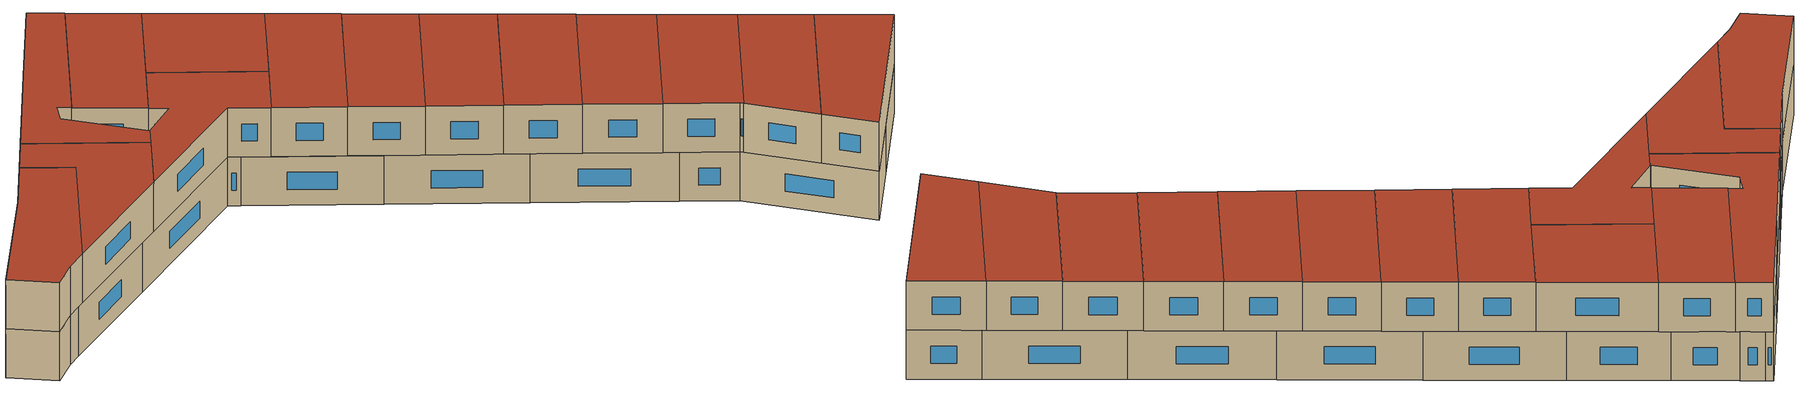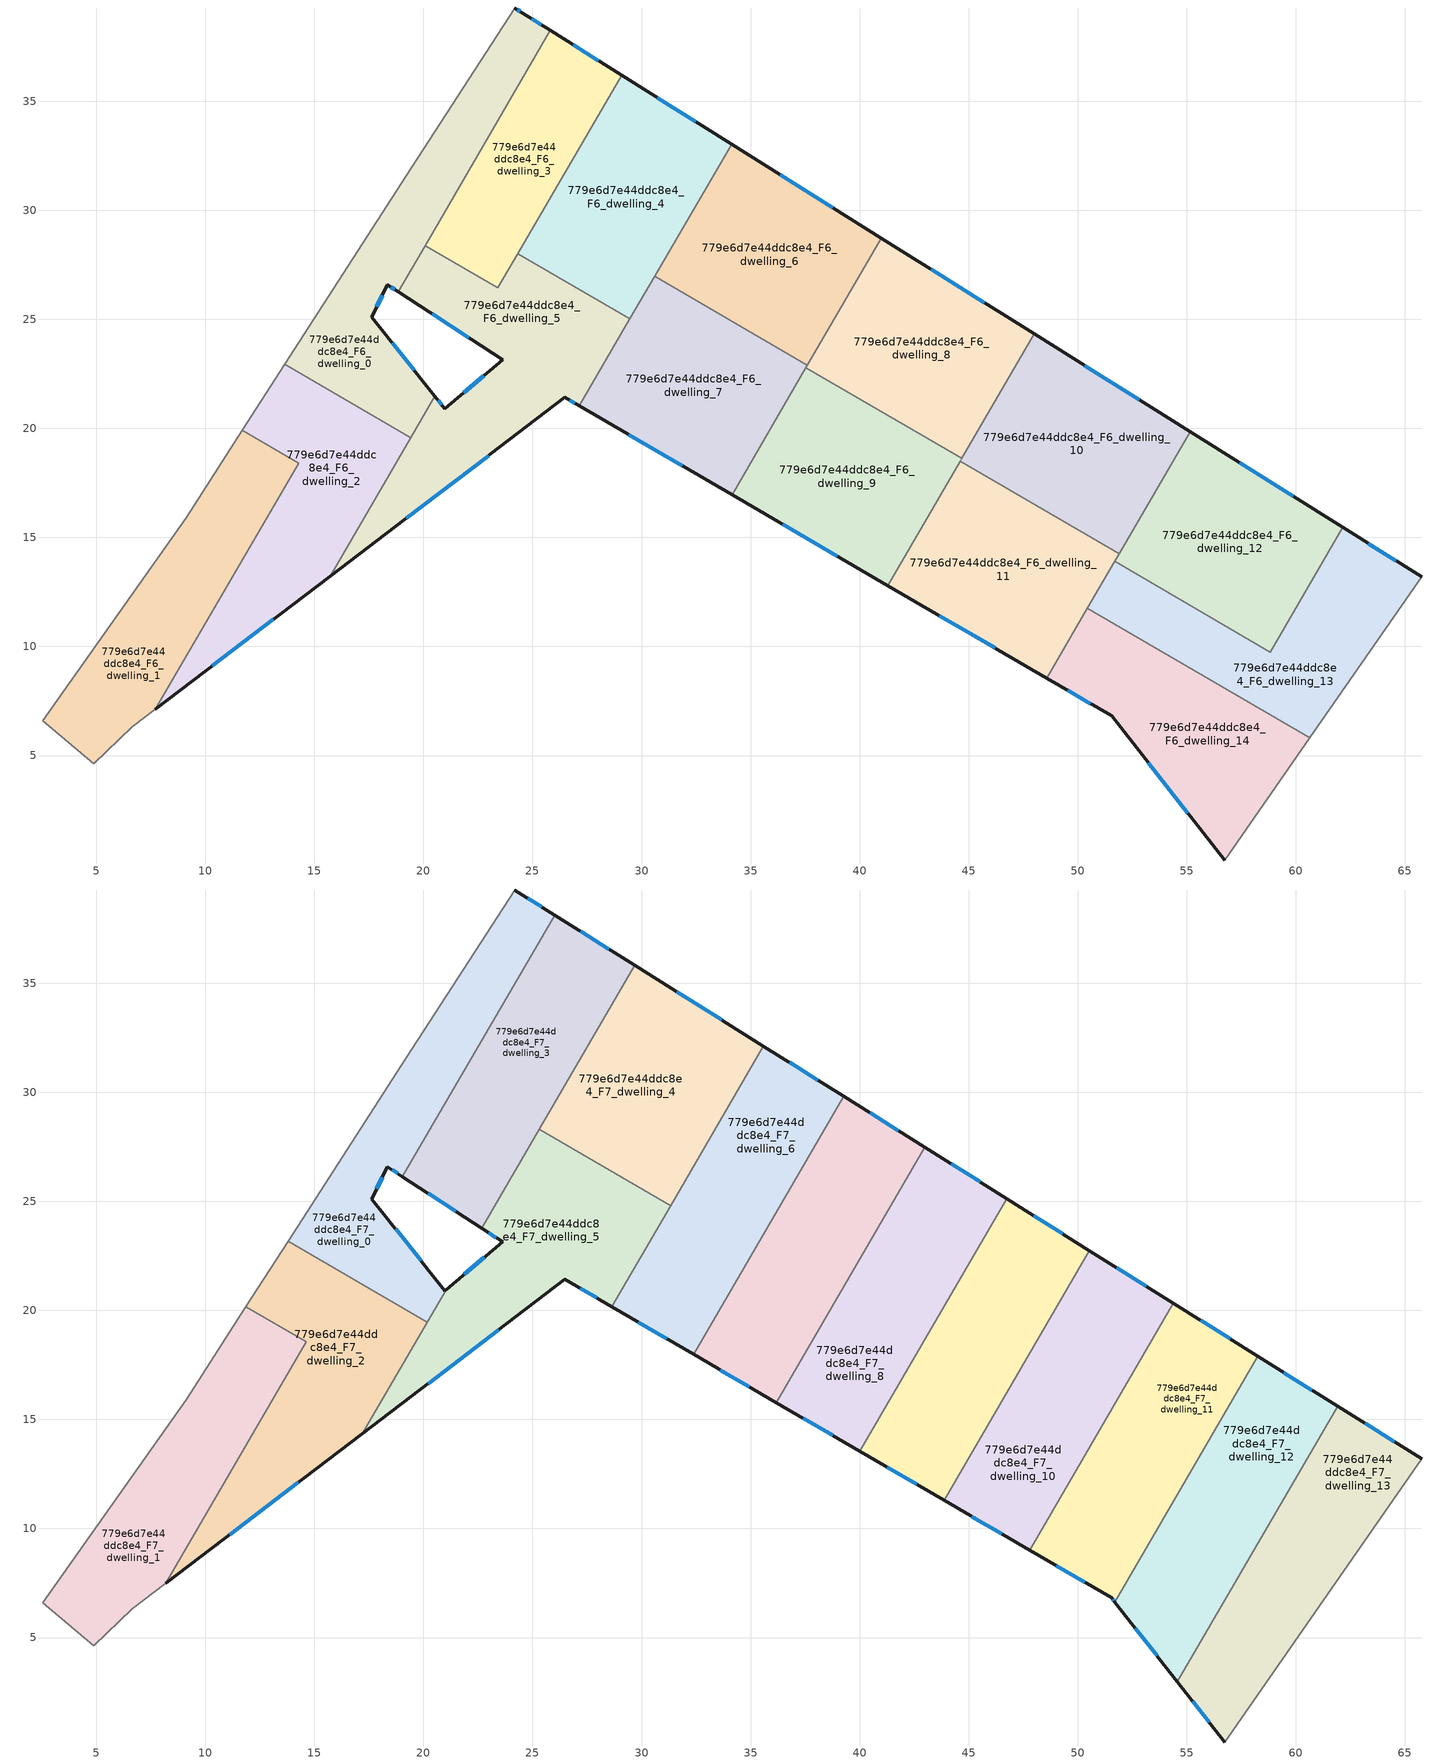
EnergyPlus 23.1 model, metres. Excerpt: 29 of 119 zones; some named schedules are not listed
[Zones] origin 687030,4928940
779e6d7e44ddc8e4_F6_dwelling_0
 floor to 779e6d7e44ddc8e4_F5_dwelling_0 (EU_floor_Construction): 25.82,38.25 18.84,26.27 18.35,26.59 17.63,25.1 20.53,21.48 19.42,19.57 13.64,22.93 19.21,31.59 24.18,39.28 24.56,39.04 z18
 wall outside (EU_wall_Construction): 25.82,38.25 24.56,39.04 24.18,39.28 / 20.53,21.48 17.63,25.1 18.35,26.59 18.84,26.27 z18:21
 wall to 779e6d7e44ddc8e4_F6_dwelling_2 (EU_wall_Construction): 13.64,22.93 19.42,19.57 z18:21
 wall adiabatic (EU_wall_Construction): 24.18,39.28 19.21,31.59 13.64,22.93 z18:21
 wall to 779e6d7e44ddc8e4_F6_dwelling_3 (EU_wall_Construction): 20.07,28.38 25.82,38.25 z18:21
 wall to 779e6d7e44ddc8e4_F6_dwelling_5 (EU_wall_Construction): 19.42,19.57 20.53,21.48 / 18.84,26.27 20.07,28.38 z18:21
 window (EU_Window_Construction): 24.43,39.12 24.3,39.2 / 25.41,38.51 24.97,38.78 / 18.51,26.48 18.68,26.37 / 17.86,25.58 18.11,26.1 / 19.58,22.66 18.57,23.92 z18.98:20.02
779e6d7e44ddc8e4_F6_dwelling_1
 floor to 779e6d7e44ddc8e4_F5_dwelling_1 (EU_floor_Construction): 14.27,18.41 7.7,7.12 6.64,6.31 4.89,4.62 2.55,6.59 9.12,15.9 11.7,19.91 z18
 wall adiabatic (EU_wall_Construction): 11.7,19.91 9.12,15.9 2.55,6.59 4.89,4.62 6.64,6.31 7.7,7.12 z18:21
 wall to 779e6d7e44ddc8e4_F6_dwelling_2 (EU_wall_Construction): 7.7,7.12 14.27,18.41 11.7,19.91 z18:21
779e6d7e44ddc8e4_F6_dwelling_10
 floor to 779e6d7e44ddc8e4_F5_dwelling_10 (EU_floor_Construction): 55.16,19.85 51.91,14.26 44.61,18.5 48.01,24.33 z18
 wall outside (EU_wall_Construction): 55.16,19.85 48.01,24.33 z18:21
 wall to 779e6d7e44ddc8e4_F6_dwelling_11 (EU_wall_Construction): 44.61,18.5 51.91,14.26 z18:21
 wall to 779e6d7e44ddc8e4_F6_dwelling_12 (EU_wall_Construction): 51.91,14.26 55.16,19.85 z18:21
 wall to 779e6d7e44ddc8e4_F6_dwelling_8 (EU_wall_Construction): 48.01,24.33 44.68,18.62 z18:21
 wall to 779e6d7e44ddc8e4_F6_dwelling_9 (EU_wall_Construction): 44.68,18.62 44.61,18.5 z18:21
 window (EU_Window_Construction): 52.83,21.31 50.33,22.88 z18.98:20.02
 ceiling adiabatic (EU_roof_Construction): 51.91,14.26 55.16,19.85 54.38,20.33 51.12,14.72 z21
779e6d7e44ddc8e4_F6_dwelling_11
 floor to 779e6d7e44ddc8e4_F5_dwelling_11 (EU_floor_Construction): 51.91,14.26 48.58,8.55 41.29,12.8 44.61,18.5 z18
 wall outside (EU_wall_Construction): 41.29,12.8 48.58,8.55 z18:21
 wall to 779e6d7e44ddc8e4_F6_dwelling_9 (EU_wall_Construction): 44.61,18.5 41.29,12.8 z18:21
 wall to 779e6d7e44ddc8e4_F6_dwelling_14 (EU_wall_Construction): 48.58,8.55 50.45,11.76 z18:21
 wall to 779e6d7e44ddc8e4_F6_dwelling_13 (EU_wall_Construction): 50.45,11.76 51.69,13.9 z18:21
 wall to 779e6d7e44ddc8e4_F6_dwelling_12 (EU_wall_Construction): 51.69,13.9 51.91,14.26 z18:21
 window (EU_Window_Construction): 43.66,11.42 46.21,9.93 z18.98:20.02
 ceiling adiabatic (EU_roof_Construction): 48.58,8.55 51.91,14.26 51.12,14.72 47.79,9.01 z21
779e6d7e44ddc8e4_F6_dwelling_12
 floor to 779e6d7e44ddc8e4_F5_dwelling_12 (EU_floor_Construction): 62.16,15.46 58.83,9.75 51.69,13.9 55.16,19.85 z18
 wall outside (EU_wall_Construction): 62.16,15.46 55.16,19.85 z18:21
 wall to 779e6d7e44ddc8e4_F6_dwelling_13 (EU_wall_Construction): 51.69,13.9 58.83,9.75 62.16,15.46 z18:21
 window (EU_Window_Construction): 59.88,16.89 57.43,18.42 z18.98:20.02
 ceiling adiabatic (EU_roof_Construction): 58.6,9.88 61.93,15.6 58.27,17.9 54.87,12.05 z21
779e6d7e44ddc8e4_F6_dwelling_13
 floor to 779e6d7e44ddc8e4_F5_dwelling_13 (EU_floor_Construction): 65.78,13.19 60.65,5.82 50.45,11.76 51.69,13.9 58.83,9.75 62.16,15.46 z18
 wall outside (EU_wall_Construction): 65.78,13.19 62.16,15.46 z18:21
 wall adiabatic (EU_wall_Construction): 60.65,5.82 65.78,13.19 z18:21
 wall to 779e6d7e44ddc8e4_F6_dwelling_14 (EU_wall_Construction): 50.45,11.76 60.65,5.82 z18:21
 window (EU_Window_Construction): 64.6,13.93 63.33,14.72 z18.98:20.02
779e6d7e44ddc8e4_F6_dwelling_14
 floor to 779e6d7e44ddc8e4_F5_dwelling_14 (EU_floor_Construction): 60.65,5.82 56.74,0.21 51.56,6.82 48.58,8.55 50.45,11.76 z18
 wall outside (EU_wall_Construction): 48.58,8.55 51.56,6.82 56.74,0.21 z18:21
 wall adiabatic (EU_wall_Construction): 56.74,0.21 60.65,5.82 z18:21
 window (EU_Window_Construction): 53.24,4.67 55.05,2.36 / 49.55,7.99 50.59,7.38 z18.98:20.02
779e6d7e44ddc8e4_F6_dwelling_2
 floor to 779e6d7e44ddc8e4_F5_dwelling_2 (EU_floor_Construction): 19.42,19.57 15.72,13.23 7.7,7.12 14.27,18.41 11.7,19.91 13.64,22.93 z18
 wall outside (EU_wall_Construction): 7.7,7.12 15.72,13.23 z18:21
 wall adiabatic (EU_wall_Construction): 13.64,22.93 11.7,19.91 z18:21
 wall to 779e6d7e44ddc8e4_F6_dwelling_5 (EU_wall_Construction): 15.72,13.23 19.42,19.57 z18:21
 window (EU_Window_Construction): 10.31,9.11 13.11,11.24 z18.98:20.02
779e6d7e44ddc8e4_F6_dwelling_3
 floor to 779e6d7e44ddc8e4_F5_dwelling_3 (EU_floor_Construction): 29.09,36.2 24.33,28.02 23.41,26.44 20.07,28.38 25.82,38.25 z18
 wall outside (EU_wall_Construction): 29.09,36.2 25.82,38.25 z18:21
 wall to 779e6d7e44ddc8e4_F6_dwelling_4 (EU_wall_Construction): 24.33,28.02 29.09,36.2 z18:21
 wall to 779e6d7e44ddc8e4_F6_dwelling_5 (EU_wall_Construction): 20.07,28.38 23.41,26.44 24.33,28.02 z18:21
 window (EU_Window_Construction): 28.03,36.87 26.88,37.58 z18.98:20.02
779e6d7e44ddc8e4_F6_dwelling_4
 floor to 779e6d7e44ddc8e4_F5_dwelling_4 (EU_floor_Construction): 34.13,33.04 29.47,25.03 24.33,28.02 29.09,36.2 z18
 wall outside (EU_wall_Construction): 34.13,33.04 29.09,36.2 z18:21
 wall to 779e6d7e44ddc8e4_F6_dwelling_5 (EU_wall_Construction): 24.33,28.02 29.47,25.03 z18:21
 wall to 779e6d7e44ddc8e4_F6_dwelling_6 (EU_wall_Construction): 30.61,26.98 34.13,33.04 z18:21
 wall to 779e6d7e44ddc8e4_F6_dwelling_7 (EU_wall_Construction): 29.47,25.03 30.61,26.98 z18:21
 window (EU_Window_Construction): 32.49,34.06 30.73,35.17 z18.98:20.02
 ceiling adiabatic (EU_roof_Construction): 29.47,25.03 34.13,33.04 29.69,35.82 24.94,27.66 z21
779e6d7e44ddc8e4_F6_dwelling_5
 floor to 779e6d7e44ddc8e4_F5_dwelling_5 (EU_floor_Construction): 29.47,25.03 27.15,21.03 26.49,21.42 15.72,13.23 20.53,21.48 20.99,20.91 23.64,23.14 18.84,26.27 20.07,28.38 23.41,26.44 24.33,28.02 z18
 wall outside (EU_wall_Construction): 15.72,13.23 26.49,21.42 27.15,21.03 / 18.84,26.27 23.64,23.14 20.99,20.91 20.53,21.48 z18:21
 wall to 779e6d7e44ddc8e4_F6_dwelling_7 (EU_wall_Construction): 27.15,21.03 29.47,25.03 z18:21
 window (EU_Window_Construction): 26.7,21.29 26.93,21.16 / 19.22,15.89 22.99,18.75 / 20.84,21.1 20.68,21.3 / 22.78,22.41 21.85,21.63 / 20.4,25.25 22.08,24.16 z18.98:20.02
779e6d7e44ddc8e4_F6_dwelling_6
 floor to 779e6d7e44ddc8e4_F5_dwelling_6 (EU_floor_Construction): 41,28.73 37.61,22.9 30.61,26.98 34.13,33.04 z18
 wall outside (EU_wall_Construction): 41,28.73 34.13,33.04 z18:21
 wall to 779e6d7e44ddc8e4_F6_dwelling_7 (EU_wall_Construction): 30.61,26.98 37.61,22.9 z18:21
 wall to 779e6d7e44ddc8e4_F6_dwelling_8 (EU_wall_Construction): 37.61,22.9 41,28.73 z18:21
 window (EU_Window_Construction): 38.77,30.13 36.37,31.63 z18.98:20.02
779e6d7e44ddc8e4_F6_dwelling_7
 floor to 779e6d7e44ddc8e4_F5_dwelling_7 (EU_floor_Construction): 37.61,22.9 34.15,16.96 27.15,21.03 30.61,26.98 z18
 wall outside (EU_wall_Construction): 27.15,21.03 34.15,16.96 z18:21
 wall to 779e6d7e44ddc8e4_F6_dwelling_9 (EU_wall_Construction): 34.15,16.96 37.54,22.78 z18:21
 wall to 779e6d7e44ddc8e4_F6_dwelling_8 (EU_wall_Construction): 37.54,22.78 37.61,22.9 z18:21
 window (EU_Window_Construction): 29.43,19.71 31.87,18.28 z18.98:20.02
 ceiling adiabatic (EU_roof_Construction): 28.64,20.17 32.1,26.11 30.61,26.98 27.15,21.03 z21
779e6d7e44ddc8e4_F6_dwelling_8
 floor to 779e6d7e44ddc8e4_F5_dwelling_8 (EU_floor_Construction): 48.01,24.33 44.68,18.62 37.54,22.78 41,28.73 z18
 wall outside (EU_wall_Construction): 48.01,24.33 41,28.73 z18:21
 wall to 779e6d7e44ddc8e4_F6_dwelling_9 (EU_wall_Construction): 37.54,22.78 44.68,18.62 z18:21
 window (EU_Window_Construction): 45.73,25.76 43.28,27.3 z18.98:20.02
779e6d7e44ddc8e4_F6_dwelling_9
 floor to 779e6d7e44ddc8e4_F5_dwelling_9 (EU_floor_Construction): 44.68,18.62 41.29,12.8 34.15,16.96 37.54,22.78 z18
 wall outside (EU_wall_Construction): 34.15,16.96 41.29,12.8 z18:21
 window (EU_Window_Construction): 36.47,15.6 38.97,14.15 z18.98:20.02
779e6d7e44ddc8e4_F7_dwelling_0
 floor to 779e6d7e44ddc8e4_F6_dwelling_0 (EU_floor_Construction): 25.82,38.25 18.84,26.27 18.35,26.59 17.63,25.1 20.53,21.48 19.56,19.81 13.79,23.17 19.21,31.59 24.18,39.28 z21
 floor to 779e6d7e44ddc8e4_F6_dwelling_5 (EU_floor_Construction): 20.53,21.48 20.99,20.91 21.04,20.95 20.17,19.46 19.56,19.81 z21; 20.28,28.26 19.04,26.14 18.84,26.27 20.07,28.38 z21
 floor to 779e6d7e44ddc8e4_F6_dwelling_3 (EU_floor_Construction): 26.02,38.13 20.28,28.26 20.07,28.38 25.82,38.25 z21
 wall outside (EU_wall_Construction): 26.02,38.13 24.18,39.28 / 21.04,20.95 20.99,20.91 17.63,25.1 18.35,26.59 19.04,26.14 z21:24
 wall to 779e6d7e44ddc8e4_F7_dwelling_2 (EU_wall_Construction): 13.79,23.17 20.17,19.46 z21:24
 wall adiabatic (EU_wall_Construction): 24.18,39.28 19.21,31.59 13.79,23.17 z21:24
 wall to 779e6d7e44ddc8e4_F7_dwelling_3 (EU_wall_Construction): 19.04,26.14 26.02,38.13 z21:24
 wall to 779e6d7e44ddc8e4_F7_dwelling_5 (EU_wall_Construction): 20.17,19.46 21.04,20.95 z21:24
 window (EU_Window_Construction): 25.42,38.5 24.77,38.9 / 18.57,26.44 18.81,26.28 / 17.86,25.58 18.11,26.1 / 19.89,22.27 18.72,23.74 z21.98:23.02
 roof outside (EU_roof_Construction): 21.04,20.95 20.99,20.91 17.63,25.1 18.35,26.59 19.04,26.14 26.02,38.13 24.18,39.28 19.21,31.59 13.79,23.17 20.17,19.46 z24
779e6d7e44ddc8e4_F7_dwelling_1
 floor to 779e6d7e44ddc8e4_F6_dwelling_1 (EU_floor_Construction): 14.27,18.41 7.7,7.12 6.64,6.31 4.89,4.62 2.55,6.59 9.12,15.9 11.7,19.91 z21
 floor to 779e6d7e44ddc8e4_F6_dwelling_2 (EU_floor_Construction): 14.63,18.56 8.19,7.49 7.7,7.12 14.27,18.41 11.7,19.91 11.86,20.17 z21
 wall adiabatic (EU_wall_Construction): 11.86,20.17 9.12,15.9 2.55,6.59 4.89,4.62 6.64,6.31 8.19,7.49 z21:24
 wall to 779e6d7e44ddc8e4_F7_dwelling_2 (EU_wall_Construction): 8.19,7.49 14.63,18.56 11.86,20.17 z21:24
 roof outside (EU_roof_Construction): 8.19,7.49 14.63,18.56 11.86,20.17 9.12,15.9 2.55,6.59 4.89,4.62 6.64,6.31 z24
779e6d7e44ddc8e4_F7_dwelling_10
 floor to 779e6d7e44ddc8e4_F6_dwelling_10 (EU_floor_Construction): 54.38,20.33 51.12,14.72 47.2,17 50.54,22.74 z21
 floor to 779e6d7e44ddc8e4_F6_dwelling_11 (EU_floor_Construction): 51.12,14.72 47.79,9.01 43.88,11.29 47.2,17 z21
 wall outside (EU_wall_Construction): 54.38,20.33 50.54,22.74 / 43.88,11.29 47.79,9.01 z21:24
 wall to 779e6d7e44ddc8e4_F7_dwelling_9 (EU_wall_Construction): 50.54,22.74 43.88,11.29 z21:24
 wall to 779e6d7e44ddc8e4_F7_dwelling_11 (EU_wall_Construction): 47.79,9.01 54.38,20.33 z21:24
 window (EU_Window_Construction): 53.13,21.12 51.79,21.96 / 45.15,10.55 46.52,9.75 z21.98:23.02
 roof outside (EU_roof_Construction): 47.79,9.01 54.38,20.33 50.54,22.74 43.88,11.29 z24
779e6d7e44ddc8e4_F7_dwelling_11
 floor to 779e6d7e44ddc8e4_F6_dwelling_13 (EU_floor_Construction): 54.87,12.05 53.62,9.91 50.45,11.76 51.69,13.9 z21
 floor to 779e6d7e44ddc8e4_F6_dwelling_12 (EU_floor_Construction): 58.27,17.9 54.87,12.05 51.69,13.9 55.16,19.85 z21
 floor to 779e6d7e44ddc8e4_F6_dwelling_14 (EU_floor_Construction): 53.62,9.91 51.71,6.63 51.56,6.82 48.58,8.55 50.45,11.76 z21
 floor adiabatic (EU_floor_Construction): 55.16,19.85 48.58,8.55 51.56,6.82 47.79,9.01 54.38,20.33 z21
 wall outside (EU_wall_Construction): 47.79,9.01 51.56,6.82 51.71,6.62 / 58.27,17.9 54.38,20.33 z21:24
 wall to 779e6d7e44ddc8e4_F7_dwelling_12 (EU_wall_Construction): 51.71,6.62 58.27,17.9 z21:24
 window (EU_Window_Construction): 49.02,8.3 50.33,7.53 / 57,18.69 55.65,19.54 / 51.61,6.76 51.66,6.69 z21.98:23.02
 roof outside (EU_roof_Construction): 51.71,6.62 58.27,17.9 54.38,20.33 47.79,9.01 51.56,6.82 z24
779e6d7e44ddc8e4_F7_dwelling_12
 floor to 779e6d7e44ddc8e4_F6_dwelling_14 (EU_floor_Construction): 57.35,7.74 54.57,2.97 51.71,6.63 53.62,9.91 z21
 floor to 779e6d7e44ddc8e4_F6_dwelling_13 (EU_floor_Construction): 58.6,9.88 57.35,7.74 53.62,9.91 54.87,12.05 z21
 floor adiabatic (EU_floor_Construction): 61.93,15.6 58.6,9.88 54.87,12.05 58.27,17.9 z21
 wall outside (EU_wall_Construction): 61.93,15.6 58.27,17.9 / 51.71,6.62 54.57,2.97 z21:24
 wall to 779e6d7e44ddc8e4_F7_dwelling_13 (EU_wall_Construction): 54.57,2.97 61.93,15.6 z21:24
 window (EU_Window_Construction): 60.74,16.35 59.46,17.15 / 52.64,5.44 53.64,4.16 z21.98:23.02
 roof outside (EU_roof_Construction): 54.57,2.97 61.93,15.6 58.27,17.9 51.71,6.62 z24
779e6d7e44ddc8e4_F7_dwelling_13
 floor to 779e6d7e44ddc8e4_F6_dwelling_13 (EU_floor_Construction): 65.78,13.19 60.65,5.82 57.35,7.74 58.6,9.88 58.83,9.75 62.16,15.46 z21
 floor to 779e6d7e44ddc8e4_F6_dwelling_14 (EU_floor_Construction): 60.65,5.82 56.74,0.21 54.57,2.97 57.35,7.74 z21
 floor to 779e6d7e44ddc8e4_F6_dwelling_12 (EU_floor_Construction): 62.16,15.46 58.83,9.75 58.6,9.88 61.93,15.6 z21
 wall outside (EU_wall_Construction): 65.78,13.19 61.93,15.6 / 54.57,2.97 56.74,0.21 z21:24
 wall adiabatic (EU_wall_Construction): 56.74,0.21 65.78,13.19 z21:24
 window (EU_Window_Construction): 64.52,13.97 63.18,14.82 / 55.28,2.07 56.03,1.11 z21.98:23.02
 roof outside (EU_roof_Construction): 56.74,0.21 65.78,13.19 61.93,15.6 54.57,2.97 z24
779e6d7e44ddc8e4_F7_dwelling_2
 floor to 779e6d7e44ddc8e4_F6_dwelling_2 (EU_floor_Construction): 19.42,19.57 15.72,13.23 8.19,7.49 14.63,18.56 11.86,20.17 13.64,22.93 z21
 floor to 779e6d7e44ddc8e4_F6_dwelling_0 (EU_floor_Construction): 19.56,19.81 19.42,19.57 13.64,22.93 13.79,23.17 z21
 floor to 779e6d7e44ddc8e4_F6_dwelling_5 (EU_floor_Construction): 20.17,19.46 17.19,14.34 15.72,13.23 19.56,19.81 z21
 wall outside (EU_wall_Construction): 8.19,7.49 17.19,14.34 z21:24
 wall adiabatic (EU_wall_Construction): 13.79,23.17 11.86,20.17 z21:24
 wall to 779e6d7e44ddc8e4_F7_dwelling_5 (EU_wall_Construction): 17.19,14.34 20.17,19.46 z21:24
 window (EU_Window_Construction): 11.12,9.72 14.26,12.12 z21.98:23.02
 roof outside (EU_roof_Construction): 17.19,14.34 20.17,19.46 13.79,23.17 11.86,20.17 14.63,18.56 8.19,7.49 z24
779e6d7e44ddc8e4_F7_dwelling_3
 floor to 779e6d7e44ddc8e4_F6_dwelling_3 (EU_floor_Construction): 29.09,36.2 24.33,28.02 23.41,26.44 20.28,28.26 26.02,38.13 z21
 floor to 779e6d7e44ddc8e4_F6_dwelling_5 (EU_floor_Construction): 24.94,27.66 22.68,23.77 19.04,26.14 20.28,28.26 23.41,26.44 24.33,28.02 z21
 floor to 779e6d7e44ddc8e4_F6_dwelling_4 (EU_floor_Construction): 29.69,35.82 24.94,27.66 24.33,28.02 29.09,36.2 z21
 wall outside (EU_wall_Construction): 29.69,35.82 26.02,38.13 / 19.04,26.14 22.68,23.77 z21:24
 wall to 779e6d7e44ddc8e4_F7_dwelling_4 (EU_wall_Construction): 25.32,28.31 29.69,35.82 z21:24
 wall to 779e6d7e44ddc8e4_F7_dwelling_5 (EU_wall_Construction): 22.68,23.77 25.32,28.31 z21:24
 window (EU_Window_Construction): 28.49,36.57 27.21,37.38 / 20.22,25.37 21.49,24.54 z21.98:23.02
 roof outside (EU_roof_Construction): 22.68,23.77 29.69,35.82 26.02,38.13 19.04,26.14 z24
779e6d7e44ddc8e4_F7_dwelling_4
 floor to 779e6d7e44ddc8e4_F6_dwelling_6 (EU_floor_Construction): 35.59,32.12 32.1,26.11 30.61,26.98 34.13,33.04 z21
 floor adiabatic (EU_floor_Construction): 34.13,33.04 30.61,26.98 32.1,26.11 31.34,24.81 25.32,28.31 29.69,35.82 35.59,32.12 z21
 wall outside (EU_wall_Construction): 35.59,32.12 29.69,35.82 z21:24
 wall to 779e6d7e44ddc8e4_F7_dwelling_5 (EU_wall_Construction): 25.32,28.31 31.34,24.81 z21:24
 wall to 779e6d7e44ddc8e4_F7_dwelling_6 (EU_wall_Construction): 31.34,24.81 35.59,32.12 z21:24
 window (EU_Window_Construction): 33.67,33.32 31.61,34.62 z21.98:23.02
 roof outside (EU_roof_Construction): 31.34,24.81 35.59,32.12 29.69,35.82 25.32,28.31 z24
779e6d7e44ddc8e4_F7_dwelling_5
 floor to 779e6d7e44ddc8e4_F6_dwelling_5 (EU_floor_Construction): 29.47,25.03 27.15,21.03 26.49,21.42 17.19,14.34 21.04,20.95 23.64,23.14 22.68,23.77 24.94,27.66 z21
 floor adiabatic (EU_floor_Construction): 31.34,24.81 28.64,20.17 27.15,21.03 29.85,25.68 z21; 29.85,25.68 29.47,25.03 24.94,27.66 25.32,28.31 z21
 wall outside (EU_wall_Construction): 22.68,23.77 23.64,23.14 21.04,20.95 / 17.19,14.34 26.49,21.42 28.64,20.17 z21:24
 wall to 779e6d7e44ddc8e4_F7_dwelling_6 (EU_wall_Construction): 28.64,20.17 31.34,24.81 z21:24
 window (EU_Window_Construction): 22.99,23.56 23.32,23.34 / 27.19,21.01 27.94,20.57 / 20.21,16.64 23.46,19.12 / 22.79,22.43 21.88,21.66 z21.98:23.02
 roof outside (EU_roof_Construction): 28.64,20.17 31.34,24.81 25.32,28.31 22.68,23.77 23.64,23.14 21.04,20.95 17.19,14.34 26.49,21.42 z24
779e6d7e44ddc8e4_F7_dwelling_6
 floor to 779e6d7e44ddc8e4_F6_dwelling_6 (EU_floor_Construction): 39.27,29.81 35.85,23.93 32.1,26.11 35.59,32.12 z21
 floor to 779e6d7e44ddc8e4_F6_dwelling_7 (EU_floor_Construction): 35.85,23.93 32.39,17.98 28.64,20.17 32.1,26.11 z21
 wall outside (EU_wall_Construction): 39.27,29.81 35.59,32.12 / 28.64,20.17 32.39,17.98 z21:24
 wall to 779e6d7e44ddc8e4_F7_dwelling_7 (EU_wall_Construction): 32.39,17.98 39.27,29.81 z21:24
 window (EU_Window_Construction): 38.08,30.56 36.79,31.37 / 29.86,19.46 31.17,18.69 z21.98:23.02
 roof outside (EU_roof_Construction): 32.39,17.98 39.27,29.81 35.59,32.12 28.64,20.17 z24
779e6d7e44ddc8e4_F7_dwelling_7
 floor to 779e6d7e44ddc8e4_F6_dwelling_7 (EU_floor_Construction): 37.61,22.9 34.15,16.96 32.39,17.98 35.85,23.93 z21
 floor to 779e6d7e44ddc8e4_F6_dwelling_6 (EU_floor_Construction): 41,28.73 37.61,22.9 35.85,23.93 39.27,29.81 z21
 floor to 779e6d7e44ddc8e4_F6_dwelling_8 (EU_floor_Construction): 42.99,27.48 39.57,21.6 37.54,22.78 41,28.73 z21
 floor to 779e6d7e44ddc8e4_F6_dwelling_9 (EU_floor_Construction): 39.57,21.6 36.18,15.78 34.15,16.96 37.54,22.78 z21
 wall outside (EU_wall_Construction): 42.99,27.48 39.27,29.81 / 32.39,17.98 36.18,15.78 z21:24
 wall to 779e6d7e44ddc8e4_F7_dwelling_8 (EU_wall_Construction): 36.18,15.78 42.99,27.48 z21:24
 window (EU_Window_Construction): 41.78,28.24 40.48,29.05 / 33.62,17.26 34.94,16.49 z21.98:23.02
 roof outside (EU_roof_Construction): 36.18,15.78 42.99,27.48 39.27,29.81 32.39,17.98 z24
779e6d7e44ddc8e4_F7_dwelling_8
 floor to 779e6d7e44ddc8e4_F6_dwelling_8 (EU_floor_Construction): 46.74,25.12 43.4,19.37 39.57,21.6 42.99,27.48 z21
 floor to 779e6d7e44ddc8e4_F6_dwelling_9 (EU_floor_Construction): 43.4,19.37 40.01,13.54 36.18,15.78 39.57,21.6 z21
 wall outside (EU_wall_Construction): 46.74,25.12 42.99,27.48 / 36.18,15.78 40.01,13.54 z21:24
 wall to 779e6d7e44ddc8e4_F7_dwelling_9 (EU_wall_Construction): 40.01,13.54 46.74,25.12 z21:24
 window (EU_Window_Construction): 45.52,25.89 44.21,26.71 / 37.42,15.05 38.76,14.27 z21.98:23.02
 roof outside (EU_roof_Construction): 40.01,13.54 46.74,25.12 42.99,27.48 36.18,15.78 z24
779e6d7e44ddc8e4_F7_dwelling_9
 floor to 779e6d7e44ddc8e4_F6_dwelling_11 (EU_floor_Construction): 47.2,17 43.88,11.29 41.29,12.8 44.61,18.5 z21
 floor to 779e6d7e44ddc8e4_F6_dwelling_10 (EU_floor_Construction): 50.54,22.74 47.2,17 44.61,18.5 48.01,24.33 z21
 floor to 779e6d7e44ddc8e4_F6_dwelling_8 (EU_floor_Construction): 48.01,24.33 44.68,18.62 43.4,19.37 46.74,25.12 z21
 floor to 779e6d7e44ddc8e4_F6_dwelling_9 (EU_floor_Construction): 44.68,18.62 41.29,12.8 40.01,13.54 43.4,19.37 z21
 wall outside (EU_wall_Construction): 50.54,22.74 46.74,25.12 / 40.01,13.54 43.88,11.29 z21:24
 window (EU_Window_Construction): 49.31,23.52 47.98,24.35 / 41.27,12.81 42.62,12.02 z21.98:23.02
 roof outside (EU_roof_Construction): 43.88,11.29 50.54,22.74 46.74,25.12 40.01,13.54 z24
[Building]
EU S2 Campaign: North Axis=0; Terrain=City; Solar Distribution=FullExterior
[Site:Location]
Bologna: Latitude=44.5; Longitude=11.25; Time Zone=1; Elevation=37
[SizingPeriod:WeatherFileDays]
AnnualSizingPeriod: Begin Month=1; Begin Day of Month=1; End Month=12; End Day of Month=31; Day of Week for Start Day=Monday; Use Weather File Daylight Saving Period=No; Use Weather File Rain and Snow Indicators=No
[MATERIAL]
EU_InternalMass_Material: Roughness=MediumRough; Thickness=0.1; Conductivity=1; Density=1800; Specific Heat=900; Thermal Absorptance=0.9; Solar Absorptance=0.7; Visible Absorptance=0.7
[MATERIAL:NOMASS] Roughness=MediumRough; Thermal Absorptance=0.9; Solar Absorptance=0.7; Visible Absorptance=0.7
Name | Thermal Resistance
EU_wall_NoMass | 0.905828
EU_roof_NoMass | 0.37593
EU_floor_NoMass | 0.67114
[WINDOWMATERIAL:SIMPLEGLAZINGSYSTEM]
EU_Window_SimpleGlazing: UFactor=4.52486; Solar Heat Gain Coefficient=0.85; Visible Transmittance=0.85
[CONSTRUCTION]
EU_wall_Construction: EU_wall_NoMass
EU_roof_Construction: EU_roof_NoMass
EU_floor_Construction: EU_floor_NoMass
EU_Window_Construction: EU_Window_SimpleGlazing
EU_InternalMass_Construction: EU_InternalMass_Material
[ZONE] Type=1; Multiplier=1; Ceiling Height=autocalculate; Floor Area=autocalculate; Part of Total Floor Area=Yes
Name | Volume
779e6d7e44ddc8e4_F6_dwelling_0 | 170.196
779e6d7e44ddc8e4_F7_dwelling_0 | 178.194
779e6d7e44ddc8e4_F6_dwelling_1 | 167.176
779e6d7e44ddc8e4_F7_dwelling_1; 779e6d7e44ddc8e4_F7_dwelling_9 | 179.106
779e6d7e44ddc8e4_F6_dwelling_10 | 167.168
779e6d7e44ddc8e4_F7_dwelling_10 | 179.105
779e6d7e44ddc8e4_F6_dwelling_11 | 167.169
779e6d7e44ddc8e4_F7_dwelling_11; 779e6d7e44ddc8e4_F7_dwelling_8 | 179.109
779e6d7e44ddc8e4_F6_dwelling_12; 779e6d7e44ddc8e4_F6_dwelling_6 | 167.165
779e6d7e44ddc8e4_F7_dwelling_12 | 179.085
779e6d7e44ddc8e4_F6_dwelling_13 | 167.139
779e6d7e44ddc8e4_F7_dwelling_13 | 179.094
779e6d7e44ddc8e4_F6_dwelling_14 | 167.161
779e6d7e44ddc8e4_F6_dwelling_2 | 170.194
779e6d7e44ddc8e4_F7_dwelling_2 | 178.218
779e6d7e44ddc8e4_F6_dwelling_3 | 131.539
779e6d7e44ddc8e4_F7_dwelling_3 | 180.885
779e6d7e44ddc8e4_F6_dwelling_4 | 167.138
779e6d7e44ddc8e4_F7_dwelling_4 | 179.075
779e6d7e44ddc8e4_F6_dwelling_5 | 196.667
779e6d7e44ddc8e4_F7_dwelling_5 | 179.09
779e6d7e44ddc8e4_F7_dwelling_6 | 179.125
779e6d7e44ddc8e4_F6_dwelling_7 | 167.167
779e6d7e44ddc8e4_F7_dwelling_7 | 179.073
779e6d7e44ddc8e4_F6_dwelling_8; 779e6d7e44ddc8e4_F6_dwelling_9 | 167.157
[INTERNALMASS] Construction=EU_InternalMass_Construction
Name | Zone or ZoneList | Surface Area
779e6d7e44ddc8e4_F6_dwelling_0_EU_InternalMass | 779e6d7e44ddc8e4_F6_dwelling_0 | 56.7325
779e6d7e44ddc8e4_F6_dwelling_1_EU_InternalMass | 779e6d7e44ddc8e4_F6_dwelling_1 | 55.7261
779e6d7e44ddc8e4_F6_dwelling_2_EU_InternalMass | 779e6d7e44ddc8e4_F6_dwelling_2 | 56.7326
779e6d7e44ddc8e4_F6_dwelling_3_EU_InternalMass | 779e6d7e44ddc8e4_F6_dwelling_3 | 43.8535
779e6d7e44ddc8e4_F6_dwelling_4_EU_InternalMass | 779e6d7e44ddc8e4_F6_dwelling_4 | 55.7106
779e6d7e44ddc8e4_F6_dwelling_5_EU_InternalMass | 779e6d7e44ddc8e4_F6_dwelling_5 | 65.5606
779e6d7e44ddc8e4_F6_dwelling_6_EU_InternalMass | 779e6d7e44ddc8e4_F6_dwelling_6 | 55.7239
779e6d7e44ddc8e4_F6_dwelling_7_EU_InternalMass | 779e6d7e44ddc8e4_F6_dwelling_7 | 55.7237
779e6d7e44ddc8e4_F6_dwelling_8_EU_InternalMass | 779e6d7e44ddc8e4_F6_dwelling_8 | 55.7204
779e6d7e44ddc8e4_F6_dwelling_9_EU_InternalMass | 779e6d7e44ddc8e4_F6_dwelling_9 | 55.7189
779e6d7e44ddc8e4_F6_dwelling_10_EU_InternalMass | 779e6d7e44ddc8e4_F6_dwelling_10 | 55.7222
779e6d7e44ddc8e4_F6_dwelling_11_EU_InternalMass | 779e6d7e44ddc8e4_F6_dwelling_11 | 55.7234
779e6d7e44ddc8e4_F6_dwelling_12_EU_InternalMass | 779e6d7e44ddc8e4_F6_dwelling_12 | 55.7219
779e6d7e44ddc8e4_F6_dwelling_13_EU_InternalMass | 779e6d7e44ddc8e4_F6_dwelling_13 | 55.7129
779e6d7e44ddc8e4_F6_dwelling_14_EU_InternalMass | 779e6d7e44ddc8e4_F6_dwelling_14 | 55.7206
779e6d7e44ddc8e4_F7_dwelling_0_EU_InternalMass | 779e6d7e44ddc8e4_F7_dwelling_0 | 59.3974
779e6d7e44ddc8e4_F7_dwelling_1_EU_InternalMass | 779e6d7e44ddc8e4_F7_dwelling_1 | 59.7019
779e6d7e44ddc8e4_F7_dwelling_2_EU_InternalMass | 779e6d7e44ddc8e4_F7_dwelling_2 | 59.4093
779e6d7e44ddc8e4_F7_dwelling_3_EU_InternalMass | 779e6d7e44ddc8e4_F7_dwelling_3 | 60.2936
779e6d7e44ddc8e4_F7_dwelling_4_EU_InternalMass | 779e6d7e44ddc8e4_F7_dwelling_4 | 59.6887
779e6d7e44ddc8e4_F7_dwelling_5_EU_InternalMass | 779e6d7e44ddc8e4_F7_dwelling_5 | 59.6953
779e6d7e44ddc8e4_F7_dwelling_6_EU_InternalMass | 779e6d7e44ddc8e4_F7_dwelling_6 | 59.7087
779e6d7e44ddc8e4_F7_dwelling_7_EU_InternalMass | 779e6d7e44ddc8e4_F7_dwelling_7 | 59.6911
779e6d7e44ddc8e4_F7_dwelling_8_EU_InternalMass | 779e6d7e44ddc8e4_F7_dwelling_8 | 59.7031
779e6d7e44ddc8e4_F7_dwelling_9_EU_InternalMass | 779e6d7e44ddc8e4_F7_dwelling_9 | 59.702
779e6d7e44ddc8e4_F7_dwelling_10_EU_InternalMass | 779e6d7e44ddc8e4_F7_dwelling_10 | 59.7016
779e6d7e44ddc8e4_F7_dwelling_11_EU_InternalMass | 779e6d7e44ddc8e4_F7_dwelling_11 | 59.7035
779e6d7e44ddc8e4_F7_dwelling_12_EU_InternalMass | 779e6d7e44ddc8e4_F7_dwelling_12 | 59.695
779e6d7e44ddc8e4_F7_dwelling_13_EU_InternalMass | 779e6d7e44ddc8e4_F7_dwelling_13 | 59.6983
[OTHEREQUIPMENT] Fuel Type=Electricity; Design Level Calculation Method=Watts/Area; Power per Zone Floor Area=1; Fraction Latent=0; Fraction Radiant=0; Fraction Lost=0; Carbon Dioxide Generation Rate=0; EndUse Subcategory=EU_Step8_InternalGains
Name | Zone or ZoneList or Space or SpaceList | Schedule
EU_Step8_InternalGain_779e6d7e44ddc8e4_F6_dwelling_0_f000 | 779e6d7e44ddc8e4_F6_dwelling_0 | EU_Step8_GainSchedule_779e6d7e44ddc8e4_F6_dwelling_0_f000
EU_Step8_InternalGain_779e6d7e44ddc8e4_F6_dwelling_1_f000 | 779e6d7e44ddc8e4_F6_dwelling_1 | EU_Step8_GainSchedule_779e6d7e44ddc8e4_F6_dwelling_1_f000
EU_Step8_InternalGain_779e6d7e44ddc8e4_F6_dwelling_2_f000 | 779e6d7e44ddc8e4_F6_dwelling_2 | EU_Step8_GainSchedule_779e6d7e44ddc8e4_F6_dwelling_2_f000
EU_Step8_InternalGain_779e6d7e44ddc8e4_F6_dwelling_3_f000 | 779e6d7e44ddc8e4_F6_dwelling_3 | EU_Step8_GainSchedule_779e6d7e44ddc8e4_F6_dwelling_3_f000
EU_Step8_InternalGain_779e6d7e44ddc8e4_F6_dwelling_4_f000 | 779e6d7e44ddc8e4_F6_dwelling_4 | EU_Step8_GainSchedule_779e6d7e44ddc8e4_F6_dwelling_4_f000
EU_Step8_InternalGain_779e6d7e44ddc8e4_F6_dwelling_5_f000 | 779e6d7e44ddc8e4_F6_dwelling_5 | EU_Step8_GainSchedule_779e6d7e44ddc8e4_F6_dwelling_5_f000
EU_Step8_InternalGain_779e6d7e44ddc8e4_F6_dwelling_6_f000 | 779e6d7e44ddc8e4_F6_dwelling_6 | EU_Step8_GainSchedule_779e6d7e44ddc8e4_F6_dwelling_6_f000
EU_Step8_InternalGain_779e6d7e44ddc8e4_F6_dwelling_7_f000 | 779e6d7e44ddc8e4_F6_dwelling_7 | EU_Step8_GainSchedule_779e6d7e44ddc8e4_F6_dwelling_7_f000
EU_Step8_InternalGain_779e6d7e44ddc8e4_F6_dwelling_8_f000 | 779e6d7e44ddc8e4_F6_dwelling_8 | EU_Step8_GainSchedule_779e6d7e44ddc8e4_F6_dwelling_8_f000
EU_Step8_InternalGain_779e6d7e44ddc8e4_F6_dwelling_9_f000 | 779e6d7e44ddc8e4_F6_dwelling_9 | EU_Step8_GainSchedule_779e6d7e44ddc8e4_F6_dwelling_9_f000
EU_Step8_InternalGain_779e6d7e44ddc8e4_F6_dwelling_10_f000 | 779e6d7e44ddc8e4_F6_dwelling_10 | EU_Step8_GainSchedule_779e6d7e44ddc8e4_F6_dwelling_10_f000
EU_Step8_InternalGain_779e6d7e44ddc8e4_F6_dwelling_11_f000 | 779e6d7e44ddc8e4_F6_dwelling_11 | EU_Step8_GainSchedule_779e6d7e44ddc8e4_F6_dwelling_11_f000
EU_Step8_InternalGain_779e6d7e44ddc8e4_F6_dwelling_12_f000 | 779e6d7e44ddc8e4_F6_dwelling_12 | EU_Step8_GainSchedule_779e6d7e44ddc8e4_F6_dwelling_12_f000
EU_Step8_InternalGain_779e6d7e44ddc8e4_F6_dwelling_13_f000 | 779e6d7e44ddc8e4_F6_dwelling_13 | EU_Step8_GainSchedule_779e6d7e44ddc8e4_F6_dwelling_13_f000
EU_Step8_InternalGain_779e6d7e44ddc8e4_F6_dwelling_14_f000 | 779e6d7e44ddc8e4_F6_dwelling_14 | EU_Step8_GainSchedule_779e6d7e44ddc8e4_F6_dwelling_14_f000
EU_Step8_InternalGain_779e6d7e44ddc8e4_F7_dwelling_0_f000 | 779e6d7e44ddc8e4_F7_dwelling_0 | EU_Step8_GainSchedule_779e6d7e44ddc8e4_F7_dwelling_0_f000
EU_Step8_InternalGain_779e6d7e44ddc8e4_F7_dwelling_1_f000 | 779e6d7e44ddc8e4_F7_dwelling_1 | EU_Step8_GainSchedule_779e6d7e44ddc8e4_F7_dwelling_1_f000
EU_Step8_InternalGain_779e6d7e44ddc8e4_F7_dwelling_2_f000 | 779e6d7e44ddc8e4_F7_dwelling_2 | EU_Step8_GainSchedule_779e6d7e44ddc8e4_F7_dwelling_2_f000
EU_Step8_InternalGain_779e6d7e44ddc8e4_F7_dwelling_3_f000 | 779e6d7e44ddc8e4_F7_dwelling_3 | EU_Step8_GainSchedule_779e6d7e44ddc8e4_F7_dwelling_3_f000
EU_Step8_InternalGain_779e6d7e44ddc8e4_F7_dwelling_4_f000 | 779e6d7e44ddc8e4_F7_dwelling_4 | EU_Step8_GainSchedule_779e6d7e44ddc8e4_F7_dwelling_4_f000
EU_Step8_InternalGain_779e6d7e44ddc8e4_F7_dwelling_5_f000 | 779e6d7e44ddc8e4_F7_dwelling_5 | EU_Step8_GainSchedule_779e6d7e44ddc8e4_F7_dwelling_5_f000
EU_Step8_InternalGain_779e6d7e44ddc8e4_F7_dwelling_6_f000 | 779e6d7e44ddc8e4_F7_dwelling_6 | EU_Step8_GainSchedule_779e6d7e44ddc8e4_F7_dwelling_6_f000
EU_Step8_InternalGain_779e6d7e44ddc8e4_F7_dwelling_7_f000 | 779e6d7e44ddc8e4_F7_dwelling_7 | EU_Step8_GainSchedule_779e6d7e44ddc8e4_F7_dwelling_7_f000
EU_Step8_InternalGain_779e6d7e44ddc8e4_F7_dwelling_8_f000 | 779e6d7e44ddc8e4_F7_dwelling_8 | EU_Step8_GainSchedule_779e6d7e44ddc8e4_F7_dwelling_8_f000
EU_Step8_InternalGain_779e6d7e44ddc8e4_F7_dwelling_9_f000 | 779e6d7e44ddc8e4_F7_dwelling_9 | EU_Step8_GainSchedule_779e6d7e44ddc8e4_F7_dwelling_9_f000
EU_Step8_InternalGain_779e6d7e44ddc8e4_F7_dwelling_10_f000 | 779e6d7e44ddc8e4_F7_dwelling_10 | EU_Step8_GainSchedule_779e6d7e44ddc8e4_F7_dwelling_10_f000
EU_Step8_InternalGain_779e6d7e44ddc8e4_F7_dwelling_11_f000 | 779e6d7e44ddc8e4_F7_dwelling_11 | EU_Step8_GainSchedule_779e6d7e44ddc8e4_F7_dwelling_11_f000
EU_Step8_InternalGain_779e6d7e44ddc8e4_F7_dwelling_12_f000 | 779e6d7e44ddc8e4_F7_dwelling_12 | EU_Step8_GainSchedule_779e6d7e44ddc8e4_F7_dwelling_12_f000
EU_Step8_InternalGain_779e6d7e44ddc8e4_F7_dwelling_13_f000 | 779e6d7e44ddc8e4_F7_dwelling_13 | EU_Step8_GainSchedule_779e6d7e44ddc8e4_F7_dwelling_13_f000
[ZONEVENTILATION:DESIGNFLOWRATE] Schedule=EU_AlwaysOn; Design Flow Rate Calculation Method=AirChanges/Hour; Air Changes per Hour=0.73129; Ventilation Type=Natural; Fan Pressure Rise=0; Fan Total Efficiency=1; Constant Term Coefficient=1; Temperature Term Coefficient=0; Velocity Term Coefficient=0; Velocity Squared Term Coefficient=0; Minimum Indoor Temperature=-100; Maximum Indoor Temperature=100; Delta Temperature=-100; Minimum Outdoor Temperature=-100; Maximum Outdoor Temperature=100; Maximum Wind Speed=40
Name | Zone or ZoneList or Space or SpaceList
EU_ConstantAir_779e6d7e44ddc8e4_F6_dwelling_0 | 779e6d7e44ddc8e4_F6_dwelling_0
EU_ConstantAir_779e6d7e44ddc8e4_F6_dwelling_1 | 779e6d7e44ddc8e4_F6_dwelling_1
EU_ConstantAir_779e6d7e44ddc8e4_F6_dwelling_2 | 779e6d7e44ddc8e4_F6_dwelling_2
EU_ConstantAir_779e6d7e44ddc8e4_F6_dwelling_3 | 779e6d7e44ddc8e4_F6_dwelling_3
EU_ConstantAir_779e6d7e44ddc8e4_F6_dwelling_4 | 779e6d7e44ddc8e4_F6_dwelling_4
EU_ConstantAir_779e6d7e44ddc8e4_F6_dwelling_5 | 779e6d7e44ddc8e4_F6_dwelling_5
EU_ConstantAir_779e6d7e44ddc8e4_F6_dwelling_6 | 779e6d7e44ddc8e4_F6_dwelling_6
EU_ConstantAir_779e6d7e44ddc8e4_F6_dwelling_7 | 779e6d7e44ddc8e4_F6_dwelling_7
EU_ConstantAir_779e6d7e44ddc8e4_F6_dwelling_8 | 779e6d7e44ddc8e4_F6_dwelling_8
EU_ConstantAir_779e6d7e44ddc8e4_F6_dwelling_9 | 779e6d7e44ddc8e4_F6_dwelling_9
EU_ConstantAir_779e6d7e44ddc8e4_F6_dwelling_10 | 779e6d7e44ddc8e4_F6_dwelling_10
EU_ConstantAir_779e6d7e44ddc8e4_F6_dwelling_11 | 779e6d7e44ddc8e4_F6_dwelling_11
EU_ConstantAir_779e6d7e44ddc8e4_F6_dwelling_12 | 779e6d7e44ddc8e4_F6_dwelling_12
EU_ConstantAir_779e6d7e44ddc8e4_F6_dwelling_13 | 779e6d7e44ddc8e4_F6_dwelling_13
EU_ConstantAir_779e6d7e44ddc8e4_F6_dwelling_14 | 779e6d7e44ddc8e4_F6_dwelling_14
EU_ConstantAir_779e6d7e44ddc8e4_F7_dwelling_0 | 779e6d7e44ddc8e4_F7_dwelling_0
EU_ConstantAir_779e6d7e44ddc8e4_F7_dwelling_1 | 779e6d7e44ddc8e4_F7_dwelling_1
EU_ConstantAir_779e6d7e44ddc8e4_F7_dwelling_2 | 779e6d7e44ddc8e4_F7_dwelling_2
EU_ConstantAir_779e6d7e44ddc8e4_F7_dwelling_3 | 779e6d7e44ddc8e4_F7_dwelling_3
EU_ConstantAir_779e6d7e44ddc8e4_F7_dwelling_4 | 779e6d7e44ddc8e4_F7_dwelling_4
EU_ConstantAir_779e6d7e44ddc8e4_F7_dwelling_5 | 779e6d7e44ddc8e4_F7_dwelling_5
EU_ConstantAir_779e6d7e44ddc8e4_F7_dwelling_6 | 779e6d7e44ddc8e4_F7_dwelling_6
EU_ConstantAir_779e6d7e44ddc8e4_F7_dwelling_7 | 779e6d7e44ddc8e4_F7_dwelling_7
EU_ConstantAir_779e6d7e44ddc8e4_F7_dwelling_8 | 779e6d7e44ddc8e4_F7_dwelling_8
EU_ConstantAir_779e6d7e44ddc8e4_F7_dwelling_9 | 779e6d7e44ddc8e4_F7_dwelling_9
EU_ConstantAir_779e6d7e44ddc8e4_F7_dwelling_10 | 779e6d7e44ddc8e4_F7_dwelling_10
EU_ConstantAir_779e6d7e44ddc8e4_F7_dwelling_11 | 779e6d7e44ddc8e4_F7_dwelling_11
EU_ConstantAir_779e6d7e44ddc8e4_F7_dwelling_12 | 779e6d7e44ddc8e4_F7_dwelling_12
EU_ConstantAir_779e6d7e44ddc8e4_F7_dwelling_13 | 779e6d7e44ddc8e4_F7_dwelling_13
[HVACTEMPLATE:ZONE:IDEALLOADSAIRSYSTEM] System Availability Schedule=EU_AlwaysOn; Maximum Heating Supply Air Temperature=50; Minimum Cooling Supply Air Temperature=13; Maximum Heating Supply Air Humidity Ratio=0.0156; Minimum Cooling Supply Air Humidity Ratio=0.0077; Heating Limit=NoLimit; Cooling Limit=NoLimit; Heating Availability Schedule=EU_AlwaysOn; Cooling Availability Schedule=EU_CoolingOff; Dehumidification Control Type=ConstantSensibleHeatRatio; Cooling Sensible Heat Ratio=0.7; Dehumidification Setpoint=60; Humidification Control Type=None; Humidification Setpoint=30; Outdoor Air Method=None; Outdoor Air Flow Rate per Person=0.00944; Outdoor Air Flow Rate per Zone Floor Area=0; Outdoor Air Flow Rate per Zone=0; Demand Controlled Ventilation Type=None; Outdoor Air Economizer Type=NoEconomizer; Heat Recovery Type=None; Sensible Heat Recovery Effectiveness=0.7; Latent Heat Recovery Effectiveness=0.65
Name | Template Thermostat
779e6d7e44ddc8e4_F6_dwelling_0 | EU_HeatOnly_779e6d7e44ddc8e4_F6_dwelling_0
779e6d7e44ddc8e4_F6_dwelling_1 | EU_HeatOnly_779e6d7e44ddc8e4_F6_dwelling_1
779e6d7e44ddc8e4_F6_dwelling_2 | EU_HeatOnly_779e6d7e44ddc8e4_F6_dwelling_2
779e6d7e44ddc8e4_F6_dwelling_3 | EU_HeatOnly_779e6d7e44ddc8e4_F6_dwelling_3
779e6d7e44ddc8e4_F6_dwelling_4 | EU_HeatOnly_779e6d7e44ddc8e4_F6_dwelling_4
779e6d7e44ddc8e4_F6_dwelling_5 | EU_HeatOnly_779e6d7e44ddc8e4_F6_dwelling_5
779e6d7e44ddc8e4_F6_dwelling_6 | EU_HeatOnly_779e6d7e44ddc8e4_F6_dwelling_6
779e6d7e44ddc8e4_F6_dwelling_7 | EU_HeatOnly_779e6d7e44ddc8e4_F6_dwelling_7
779e6d7e44ddc8e4_F6_dwelling_8 | EU_HeatOnly_779e6d7e44ddc8e4_F6_dwelling_8
779e6d7e44ddc8e4_F6_dwelling_9 | EU_HeatOnly_779e6d7e44ddc8e4_F6_dwelling_9
779e6d7e44ddc8e4_F6_dwelling_10 | EU_HeatOnly_779e6d7e44ddc8e4_F6_dwelling_10
779e6d7e44ddc8e4_F6_dwelling_11 | EU_HeatOnly_779e6d7e44ddc8e4_F6_dwelling_11
779e6d7e44ddc8e4_F6_dwelling_12 | EU_HeatOnly_779e6d7e44ddc8e4_F6_dwelling_12
779e6d7e44ddc8e4_F6_dwelling_13 | EU_HeatOnly_779e6d7e44ddc8e4_F6_dwelling_13
779e6d7e44ddc8e4_F6_dwelling_14 | EU_HeatOnly_779e6d7e44ddc8e4_F6_dwelling_14
779e6d7e44ddc8e4_F7_dwelling_0 | EU_HeatOnly_779e6d7e44ddc8e4_F7_dwelling_0
779e6d7e44ddc8e4_F7_dwelling_1 | EU_HeatOnly_779e6d7e44ddc8e4_F7_dwelling_1
779e6d7e44ddc8e4_F7_dwelling_2 | EU_HeatOnly_779e6d7e44ddc8e4_F7_dwelling_2
779e6d7e44ddc8e4_F7_dwelling_3 | EU_HeatOnly_779e6d7e44ddc8e4_F7_dwelling_3
779e6d7e44ddc8e4_F7_dwelling_4 | EU_HeatOnly_779e6d7e44ddc8e4_F7_dwelling_4
779e6d7e44ddc8e4_F7_dwelling_5 | EU_HeatOnly_779e6d7e44ddc8e4_F7_dwelling_5
779e6d7e44ddc8e4_F7_dwelling_6 | EU_HeatOnly_779e6d7e44ddc8e4_F7_dwelling_6
779e6d7e44ddc8e4_F7_dwelling_7 | EU_HeatOnly_779e6d7e44ddc8e4_F7_dwelling_7
779e6d7e44ddc8e4_F7_dwelling_8 | EU_HeatOnly_779e6d7e44ddc8e4_F7_dwelling_8
779e6d7e44ddc8e4_F7_dwelling_9 | EU_HeatOnly_779e6d7e44ddc8e4_F7_dwelling_9
779e6d7e44ddc8e4_F7_dwelling_10 | EU_HeatOnly_779e6d7e44ddc8e4_F7_dwelling_10
779e6d7e44ddc8e4_F7_dwelling_11 | EU_HeatOnly_779e6d7e44ddc8e4_F7_dwelling_11
779e6d7e44ddc8e4_F7_dwelling_12 | EU_HeatOnly_779e6d7e44ddc8e4_F7_dwelling_12
779e6d7e44ddc8e4_F7_dwelling_13 | EU_HeatOnly_779e6d7e44ddc8e4_F7_dwelling_13
[SIZING:ZONE] Zone Cooling Design Supply Air Temperature Input Method=SupplyAirTemperature; Zone Cooling Design Supply Air Temperature=13; Zone Heating Design Supply Air Temperature Input Method=SupplyAirTemperature; Zone Heating Design Supply Air Temperature=50; Zone Cooling Design Supply Air Humidity Ratio=0.008; Zone Heating Design Supply Air Humidity Ratio=0.008; Cooling Design Air Flow Method=DesignDay; Cooling Design Air Flow Rate=0; Cooling Minimum Air Flow per Zone Floor Area=0.000762; Cooling Minimum Air Flow=0; Cooling Minimum Air Flow Fraction=0.2; Heating Design Air Flow Method=DesignDay; Heating Design Air Flow Rate=0; Heating Maximum Air Flow per Zone Floor Area=0.002032; Heating Maximum Air Flow=0.141576; Heating Maximum Air Flow Fraction=0.3; Account for Dedicated Outdoor Air System=No; Dedicated Outdoor Air System Control Strategy=NeutralSupplyAir; Dedicated Outdoor Air Low Setpoint Temperature for Design=autosize; Dedicated Outdoor Air High Setpoint Temperature for Design=autosize; Zone Load Sizing Method=Sensible Load Only No Latent Load; Zone Latent Cooling Design Supply Air Humidity Ratio Input Method=HumidityRatioDifference; Zone Cooling Design Supply Air Humidity Ratio Difference=0.005; Zone Latent Heating Design Supply Air Humidity Ratio Input Method=HumidityRatioDifference; Zone Humidification Design Supply Air Humidity Ratio Difference=0.005
779e6d7e44ddc8e4_F6_dwelling_0; 779e6d7e44ddc8e4_F6_dwelling_1; 779e6d7e44ddc8e4_F6_dwelling_2; 779e6d7e44ddc8e4_F6_dwelling_3; 779e6d7e44ddc8e4_F6_dwelling_4; 779e6d7e44ddc8e4_F6_dwelling_5; 779e6d7e44ddc8e4_F6_dwelling_6; 779e6d7e44ddc8e4_F6_dwelling_7; 779e6d7e44ddc8e4_F6_dwelling_8; 779e6d7e44ddc8e4_F6_dwelling_9; 779e6d7e44ddc8e4_F6_dwelling_10; 779e6d7e44ddc8e4_F6_dwelling_11; 779e6d7e44ddc8e4_F6_dwelling_12; 779e6d7e44ddc8e4_F6_dwelling_13; 779e6d7e44ddc8e4_F6_dwelling_14; 779e6d7e44ddc8e4_F7_dwelling_0; 779e6d7e44ddc8e4_F7_dwelling_1; 779e6d7e44ddc8e4_F7_dwelling_2; 779e6d7e44ddc8e4_F7_dwelling_3; 779e6d7e44ddc8e4_F7_dwelling_4; 779e6d7e44ddc8e4_F7_dwelling_5; 779e6d7e44ddc8e4_F7_dwelling_6; 779e6d7e44ddc8e4_F7_dwelling_7; 779e6d7e44ddc8e4_F7_dwelling_8; 779e6d7e44ddc8e4_F7_dwelling_9; 779e6d7e44ddc8e4_F7_dwelling_10; 779e6d7e44ddc8e4_F7_dwelling_11; 779e6d7e44ddc8e4_F7_dwelling_12; 779e6d7e44ddc8e4_F7_dwelling_13
[SCHEDULE:FILE] Column Number=1; Rows to Skip at Top=0; Number of Hours of Data=8760; Column Separator=Comma; Interpolate to Timestep=No; Minutes per Item=60; Adjust Schedule for Daylight Savings=Yes
Name | File
EU_Step8_GainSchedule_779e6d7e44ddc8e4_F6_dwelling_0_f000 | ../../schedules/779e6d7e44ddc8e4/779e6d7e44ddc8e4_F6_dwelling_0_f000_gain.csv
EU_Step8_GainSchedule_779e6d7e44ddc8e4_F6_dwelling_1_f000 | ../../schedules/779e6d7e44ddc8e4/779e6d7e44ddc8e4_F6_dwelling_1_f000_gain.csv
EU_Step8_GainSchedule_779e6d7e44ddc8e4_F6_dwelling_2_f000 | ../../schedules/779e6d7e44ddc8e4/779e6d7e44ddc8e4_F6_dwelling_2_f000_gain.csv
EU_Step8_GainSchedule_779e6d7e44ddc8e4_F6_dwelling_3_f000 | ../../schedules/779e6d7e44ddc8e4/779e6d7e44ddc8e4_F6_dwelling_3_f000_gain.csv
EU_Step8_GainSchedule_779e6d7e44ddc8e4_F6_dwelling_4_f000 | ../../schedules/779e6d7e44ddc8e4/779e6d7e44ddc8e4_F6_dwelling_4_f000_gain.csv
EU_Step8_GainSchedule_779e6d7e44ddc8e4_F6_dwelling_5_f000 | ../../schedules/779e6d7e44ddc8e4/779e6d7e44ddc8e4_F6_dwelling_5_f000_gain.csv
EU_Step8_GainSchedule_779e6d7e44ddc8e4_F6_dwelling_6_f000 | ../../schedules/779e6d7e44ddc8e4/779e6d7e44ddc8e4_F6_dwelling_6_f000_gain.csv
EU_Step8_GainSchedule_779e6d7e44ddc8e4_F6_dwelling_7_f000 | ../../schedules/779e6d7e44ddc8e4/779e6d7e44ddc8e4_F6_dwelling_7_f000_gain.csv
EU_Step8_GainSchedule_779e6d7e44ddc8e4_F6_dwelling_8_f000 | ../../schedules/779e6d7e44ddc8e4/779e6d7e44ddc8e4_F6_dwelling_8_f000_gain.csv
